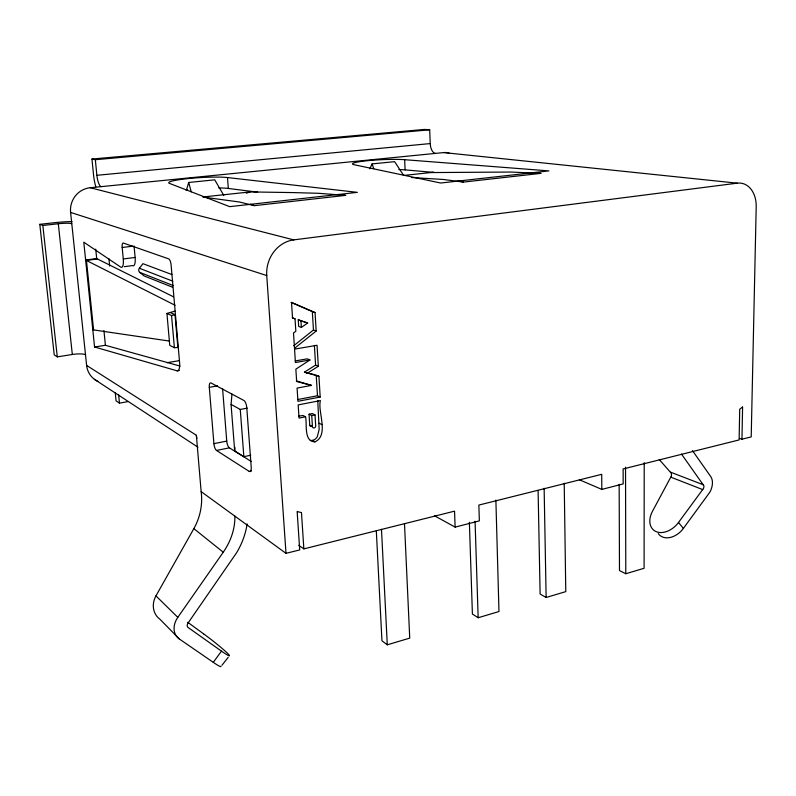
<?xml version="1.0" encoding="UTF-8"?>
<svg xmlns="http://www.w3.org/2000/svg" width="796" height="796" viewBox="0 0 796 796"><rect width="100%" height="100%" fill="white"/><g stroke="black" fill="none" stroke-linecap="round" stroke-linejoin="round"><path stroke-width="1.19" d="M317.763 400.507L319.156 429.432L317.365 436.546A6.836 5.89 -61.7 0 1 312.36 440.397L310.261 440.506M644.213 462.615L644.093 568.284L625.795 573.737L619.487 570.563L619.159 484.296M97.858 381.354A21.86 20.537 -49.3 0 1 86.615 365.414L70.605 212.423A22.378 21.84 -87.5 0 1 90.256 187.727L443.75 152.573L737.245 183.17A26.656 19.273 -78.4 0 1 756.2 206.821L751.205 436.895L741.952 439.213L742.598 406.786A25.512 18.218 -72.3 0 1 739.713 409.204L739.116 439.919L623.129 468.953L623.178 483.908L601.816 489.401L579.319 479.729M250.73 455.222L243.855 456.665L234.691 450.954L234.929 447.452M234.691 450.954L231.069 404.398L231.964 394.12M186.523 189.717L188.732 182.473L214.741 179.836L223.795 195.388M681.515 454.088L703.833 485.699A4.05 2.677 -59.1 0 1 703.405 488.585L678.5 522.475A19.532 13.86 -47.7 0 1 656.133 531.628A19.532 13.86 -47.7 0 1 652.471 511.301L671.327 476.117A3.93 3.005 -80.2 0 0 671.147 473.093L659.237 459.481M369.812 168.822L372.07 163.926L394.617 161.648L403.423 175.09M220.85 666.143A22.248 1.701 37.9 0 1 213.318 662.362L179.319 638.969L159.817 619.119A18.905 16.835 -54.9 0 1 155.956 595.876L193.846 528.643A57.242 52.974 -57.1 0 0 201.149 491.62L196.373 435.273L86.615 365.414M179.319 638.969A19.621 15.184 -40.2 0 1 177.816 617.348L223.258 552.215A60.864 49.501 -40.9 0 0 234.87 516.156M213.298 662.342L221.487 651.138L187.707 627.208A5.144 3.99 -40.2 0 1 187.508 623.815L236.601 552.752A75.839 61.7 -40.8 0 0 247.118 523.887M172.603 287.247L144.066 275.913L139.758 272.381A2.955 2.816 -68.5 0 1 139.38 268.262L142.942 263.685L171.926 274.56M221.975 665.207L228.183 657.357M293.724 345.743L313.455 330.002L312.321 311.584L291.077 302.4M295.027 318.798L292.53 317.952L291.515 302.371L315.057 312.549L316.181 331.036L294.51 348.35L293.505 332.937L295.843 331.305L295.027 318.798L292.351 317.803M301.366 327.425L307.644 323.027L298.251 319.773L298.669 326.4L301.366 327.425L300.948 320.778L298.251 319.773M295.177 360.946L307.246 358.827L309.942 359.971L295.853 369.155L296.659 381.503L311.525 385.393L297.087 388.09L297.943 401.303L320.191 397.035L318.927 376.289L317.116 375.493M318.927 376.289L304.42 372.18L315.594 365.095L318.32 366.26L317.047 345.275L294.56 349.116L295.425 362.528L309.942 359.971M307.107 373.374L318.32 366.26M246.282 193.229L250.223 191.916L293.296 192.592L318.529 193.299L345.653 195.368L254.183 205.676L239.656 202.035L202.9 197.07M174.961 311.117L166.931 313.435L169.757 345.374L174.384 347.713L177.866 347.494L175.011 314.649L170.354 312.569M315.037 441.84C329.405 435.104 317.375 411.393 320.41 400.597L298.182 404.895L299.037 418.079L305.545 416.786C307.286 423.9 303.425 441.71 315.037 441.84L312.36 440.407M376.319 530.952L381.951 640.8L387.284 644.81L409.731 638.123L404.487 523.539M469.371 522.236L472.406 614.054L478.157 617.736L498.973 611.527L495.878 500.047M538.096 490.426L540.116 594.035L546.136 597.478L565.777 591.627L564.215 483.262M434.477 515.768L455.123 527.111L479.351 520.883L478.864 505.072L601.716 474.316L601.816 489.401M166.931 313.435L171.558 315.514L175.011 314.649M201.159 491.62L286.003 553.349L299.704 549.927L297.147 511.44A30.785 26.198 -58.8 0 0 301.465 512.524L303.853 548.882L454.546 511.161L455.123 527.111M249.228 471.411A6.01 2.189 78.4 0 0 251.228 467.262L246.77 407.632A6.069 2.249 79.3 0 0 243.884 400.468L211.03 382.966A5.751 2.02 79.7 0 0 209.298 387.334L213.905 443.67A5.691 1.97 78.9 0 0 216.522 450.466L249.228 471.411L251.456 470.933M216.522 450.466L229.377 447.84L251.188 461.421M213.905 443.67L226.741 441.084A5.662 2.01 78.9 0 0 229.377 447.84M298.56 416.288L302.888 415.432L305.545 416.786M309.057 414.209L312.34 413.562L315.027 414.905L315.704 425.86A1.841 1.582 -62.3 0 1 314.171 427.95A1.841 1.582 -62.3 0 1 312.43 426.527L309.743 425.134L309.057 414.209L311.743 415.562L315.027 414.905M231.069 404.398L240.263 409.452L247.208 408.129M297.634 399.552L317.475 395.761L320.191 397.035M115.241 392.567L116.067 400.866L119.46 403.134L127.997 401.602M209.298 387.334L217.577 385.851M177.08 370.827A10.428 3.443 80.2 0 0 179.597 362.568L171.12 265.038A5.562 1.861 81.6 0 0 168.672 258.859L123.34 243.049A5.114 1.562 81.7 0 0 122.176 247.496L123.281 258.949A9.721 2.945 81.6 0 1 120.763 267.138L83.789 242.173L94.565 346.996L177.08 370.827L179.349 370.439M167.08 362.697L179.329 360.638M71.998 221.596A22.507 2.796 -4.4 0 0 55.183 222.631L39.8 224.333L54.227 354.847L57.292 356.867L72.317 354.479A10.696 2.308 -5.7 0 1 85.5 354.777M94.565 346.996L105.41 345.285L180.045 366.06M97.122 258.959L86.466 260.481A23.273 5.532 -2.6 0 1 85.58 259.993L96.684 258.6L173.399 296.769M431.422 172.563L510.614 172.045L540.832 173.369L463.352 182.095L443.471 179.478L411.492 177.518M124.285 266.68L132.524 265.605A9.681 3.005 81.6 0 0 135.131 257.446L134.066 246.034M123.281 258.949L135.131 257.446M90.256 187.727L293.774 239.885L737.245 183.17M122.176 247.496L132.882 246.183M39.8 224.333L42.835 225.467L58.307 223.746A10.965 1.363 -4.4 0 1 71.779 223.646M203.935 196.871L250.223 191.916M403.502 175.478L433.74 172.234M95.789 186.742A22.029 6.507 82.5 0 1 93.5 174.533L91.948 159.051L95.331 159.707L96.873 175.299L430.218 143.579A9.413 4.826 85.2 0 0 435.402 153.399M91.948 159.051L424.666 129.42L429.701 129.808L430.218 143.579M95.331 159.707L429.701 129.808M404.657 159.697L548.932 170.891L440.656 183.02L354.339 164.772A29.203 2.816 -2.7 0 1 367.404 160.712A29.203 2.816 -2.7 0 1 404.657 159.697L405.094 169.886L433.402 172.364M227.497 177.558L357.364 192.353L229.706 206.652L169.498 183.398A31.631 3.224 -3.5 0 1 188.612 178.533A31.631 3.224 -3.5 0 1 227.497 177.558L228.313 188.453L257.675 192.164M169.468 341.076L93.59 329.912L86.466 260.481L175.13 305.296M304.42 372.18L315.027 374.807M296.291 380.876L311.525 385.393M70.605 212.423L266.75 275.555L286.003 553.349M739.603 438.437L741.952 439.213M300.948 320.778L307.644 323.027M312.321 311.584L315.057 312.549M313.455 330.002L316.181 331.036M670.57 472.177L703.455 484.834M139.38 268.262L172.802 281.177M670.899 477.192L702.788 489.62M139.758 272.381L173.18 285.545M319.156 423.233L321.863 424.616M94.396 379.294L197.975 447.213M298.769 545.31L303.853 548.882M187.747 622.293L203.647 633.885M193.846 528.643L223.258 552.215M155.946 595.876L177.816 617.348M678.5 522.475L683.376 528.405L709.893 492.127A15.432 10.189 -59.1 0 0 710.719 476.545L692.48 450.626M372.07 163.926L373.732 168.613M188.732 182.473L191.209 191.826M42.835 225.467L57.292 356.867M58.307 223.746L72.317 354.479M95.729 249.128L96.684 258.6M103.928 330.569L105.41 345.285M118.634 394.776L119.46 403.134M108.953 258.75L109.669 266.023M171.558 315.514L174.384 347.713M222.591 388.657L226.741 441.084M240.263 409.452L243.855 456.665M311.743 415.562L312.43 426.527M314.39 345.414L315.594 365.095M316.211 375.095L317.475 395.761M381.483 529.29L387.284 644.81M475.073 521.3L478.157 617.736M544.136 488.276L546.136 597.478M625.527 467.133L625.795 573.737M398.816 169.558A29.144 3.035 -2.7 0 1 405.094 169.886M93.709 329.892A22.945 2.537 -6.9 0 1 92.883 329.743M266.75 275.555A31.89 28.527 -74.3 0 1 293.774 239.885M683.396 528.415A18.308 13.084 -47.7 0 1 658.282 533.589M203.637 633.875A23.601 1.572 37.9 0 1 227.198 652.979A23.601 1.572 37.9 0 1 221.517 651.168M196.851 438.457A26.875 23.94 -56.5 0 1 196.373 435.273M101.172 186.642A10.726 3.164 82.5 0 1 96.873 175.299M443.75 152.573A19.671 16.467 -82.1 0 1 449.103 153.081M312.112 426.298A1.831 1.582 -62.2 0 1 309.743 425.134M532.842 172.742A214.383 141.499 74.9 0 1 540.842 173.429M458.048 181A221.805 93.47 80.7 0 1 463.342 181.986M185.558 189.806A31.561 3.463 -3.5 0 1 187.637 189.557M218.761 187.916A31.561 3.463 -3.5 0 1 228.313 188.453M250.272 204.224A240.979 67.053 81 0 1 254.163 205.477M338.459 194.542A232.034 125.848 75.8 0 1 345.663 195.468"/></g></svg>
